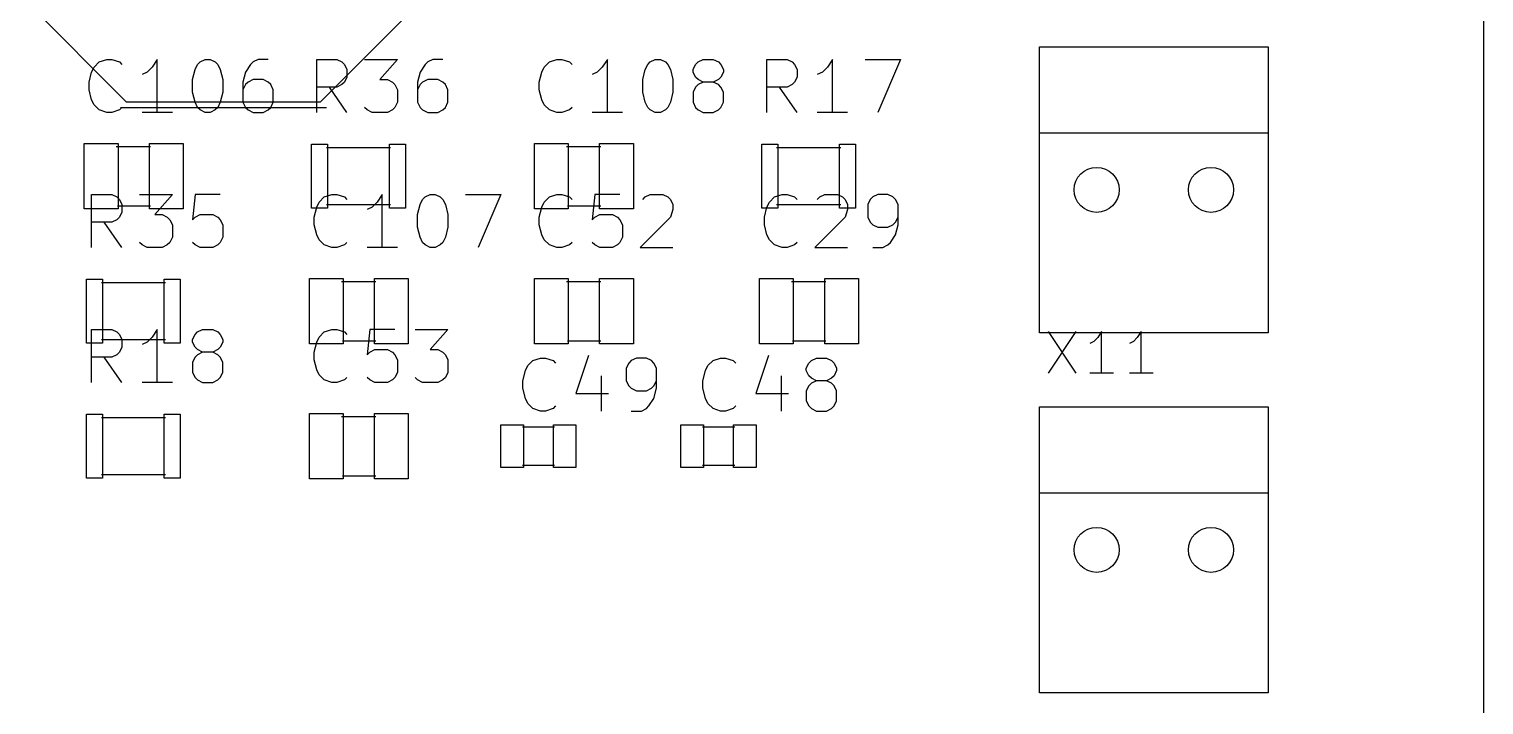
# Model space of a CAD drawing. Header units: millimetres. Extents: x 0 to 280, y 0 to 300.
# Drawn here: x 247.68 to 280, y 69.25 to 84.27 of the extents above; entities that cross this region are included whole.
import ezdxf

# ---------------------------------------------------------------- set-up
doc = ezdxf.new("R2010")
doc.units = ezdxf.units.MM
for name, color, linetype, true_color in [('Edge.Cuts', 254, 'CONTINUOUS', 0xd0d2cd), ('F.Fab', 9, 'CONTINUOUS', 0xafafaf), ('F.Silkscreen', 41, 'CONTINUOUS', 0xf2eda1)]:
    doc.layers.add(name, color=color, linetype=linetype, true_color=true_color)

msp = doc.modelspace()

# ---------------------------------------------------------------- linework, layer by layer
at = {"layer": 'Edge.Cuts', "linetype": 'CONTINUOUS'}
msp.add_line((280, 0), (280, 300), dxfattribs=at)
at = {"layer": 'Edge.Cuts'}
for centre in [(271.397, 80.698), (273.937, 80.698), (271.397, 72.698), (273.937, 72.698)]:
    msp.add_circle(centre, 0.5, dxfattribs=at)
at = {"layer": 'F.Fab', "linetype": 'CONTINUOUS'}
for p, q in [((247.682, 84.8156), (249.841, 82.6566)), ((254.159, 82.6566), (256.318, 84.8156)), ((249.841, 82.6566), (254.159, 82.6566)), ((248.9078, 80.2761), (248.9078, 81.7262)), ((248.9078, 81.7262), (249.6579, 81.7262)), ((249.619, 81.66), (250.381, 81.66)), ((249.6579, 81.7262), (249.6579, 80.2761)), ((250.3556, 80.2761), (250.3556, 81.7262)), ((250.3556, 81.7262), (251.1057, 81.7262)), ((251.1057, 81.7262), (251.1057, 80.2761)), ((253.9586, 80.2888), (253.9586, 81.7112)), ((253.9586, 81.7112), (254.3142, 81.7112)), ((255.7112, 81.635), (254.2888, 81.635)), ((254.3142, 81.7112), (254.3142, 80.2888)), ((255.6858, 80.2888), (255.6858, 81.7112)), ((255.6858, 81.7112), (256.0414, 81.7112)), ((256.0414, 81.7112), (256.0414, 80.2888)), ((258.9078, 80.2761), (258.9078, 81.7262)), ((258.9078, 81.7262), (259.6579, 81.7262)), ((259.619, 81.66), (260.381, 81.66)), ((259.6579, 81.7262), (259.6579, 80.2761)), ((260.3556, 80.2761), (260.3556, 81.7262)), ((260.3556, 81.7262), (261.1057, 81.7262)), ((261.1057, 81.7262), (261.1057, 80.2761)), ((263.9586, 80.2888), (263.9586, 81.7112)), ((263.9586, 81.7112), (264.3142, 81.7112)), ((265.7112, 81.635), (264.2888, 81.635)), ((264.3142, 81.7112), (264.3142, 80.2888)), ((265.6858, 80.2888), (265.6858, 81.7112)), ((265.6858, 81.7112), (266.0414, 81.7112)), ((266.0414, 81.7112), (266.0414, 80.2888)), ((249.6579, 80.2761), (248.9078, 80.2761)), ((249.644, 80.34), (250.381, 80.34)), ((251.1057, 80.2761), (250.3556, 80.2761)), ((254.3142, 80.2888), (253.9586, 80.2888)), ((255.7112, 80.365), (254.2888, 80.365)), ((256.0414, 80.2888), (255.6858, 80.2888)), ((259.6579, 80.2761), (258.9078, 80.2761)), ((259.644, 80.34), (260.381, 80.34)), ((261.1057, 80.2761), (260.3556, 80.2761)), ((264.3142, 80.2888), (263.9586, 80.2888)), ((265.7112, 80.365), (264.2888, 80.365)), ((266.0414, 80.2888), (265.6858, 80.2888)), ((248.9586, 77.2888), (248.9586, 78.7112)), ((248.9586, 78.7112), (249.3142, 78.7112)), ((250.7112, 78.635), (249.2888, 78.635)), ((249.3142, 78.7112), (249.3142, 77.2888)), ((250.6858, 77.2888), (250.6858, 78.7112)), ((250.6858, 78.7112), (251.0414, 78.7112)), ((251.0414, 78.7112), (251.0414, 77.2888)), ((253.9078, 77.2761), (253.9078, 78.7262)), ((253.9078, 78.7262), (254.6579, 78.7262)), ((254.619, 78.66), (255.381, 78.66)), ((254.6579, 78.7262), (254.6579, 77.2761)), ((255.3556, 77.2761), (255.3556, 78.7262)), ((255.3556, 78.7262), (256.1057, 78.7262)), ((256.1057, 78.7262), (256.1057, 77.2761)), ((258.9078, 77.2761), (258.9078, 78.7262)), ((258.9078, 78.7262), (259.6579, 78.7262)), ((259.619, 78.66), (260.381, 78.66)), ((259.6579, 78.7262), (259.6579, 77.2761)), ((260.3556, 77.2761), (260.3556, 78.7262)), ((260.3556, 78.7262), (261.1057, 78.7262)), ((261.1057, 78.7262), (261.1057, 77.2761)), ((263.9078, 77.2761), (263.9078, 78.7262)), ((263.9078, 78.7262), (264.6579, 78.7262)), ((264.619, 78.66), (265.381, 78.66)), ((264.6579, 78.7262), (264.6579, 77.2761)), ((265.3556, 77.2761), (265.3556, 78.7262)), ((265.3556, 78.7262), (266.1057, 78.7262)), ((266.1057, 78.7262), (266.1057, 77.2761)), ((249.3142, 77.2888), (248.9586, 77.2888)), ((250.7112, 77.365), (249.2888, 77.365)), ((251.0414, 77.2888), (250.6858, 77.2888)), ((254.6579, 77.2761), (253.9078, 77.2761)), ((254.644, 77.34), (255.381, 77.34)), ((256.1057, 77.2761), (255.3556, 77.2761)), ((259.6579, 77.2761), (258.9078, 77.2761)), ((259.644, 77.34), (260.381, 77.34)), ((261.1057, 77.2761), (260.3556, 77.2761)), ((264.6579, 77.2761), (263.9078, 77.2761)), ((264.644, 77.34), (265.381, 77.34)), ((266.1057, 77.2761), (265.3556, 77.2761)), ((248.9586, 74.2888), (248.9586, 75.7112)), ((248.9586, 75.7112), (249.3142, 75.7112)), ((250.7112, 75.635), (249.2888, 75.635)), ((249.3142, 75.7112), (249.3142, 74.2888)), ((250.6858, 74.2888), (250.6858, 75.7112)), ((250.6858, 75.7112), (251.0414, 75.7112)), ((251.0414, 75.7112), (251.0414, 74.2888)), ((253.9078, 74.2761), (253.9078, 75.7262)), ((253.9078, 75.7262), (254.6579, 75.7262)), ((254.619, 75.66), (255.381, 75.66)), ((254.6579, 75.7262), (254.6579, 74.2761)), ((255.3556, 74.2761), (255.3556, 75.7262)), ((255.3556, 75.7262), (256.1057, 75.7262)), ((256.1057, 75.7262), (256.1057, 74.2761)), ((258.1618, 74.5301), (258.1618, 75.4801)), ((258.1618, 75.4801), (258.6619, 75.4801)), ((258.644, 75.432), (259.356, 75.432)), ((258.6619, 75.4801), (258.6619, 74.5301)), ((259.3302, 74.5301), (259.3302, 75.4801)), ((259.3302, 75.4801), (259.8303, 75.4801)), ((259.8303, 75.4801), (259.8303, 74.5301)), ((262.1618, 74.5301), (262.1618, 75.4801)), ((262.1618, 75.4801), (262.6619, 75.4801)), ((262.644, 75.432), (263.356, 75.432)), ((262.6619, 75.4801), (262.6619, 74.5301)), ((263.3302, 74.5301), (263.3302, 75.4801)), ((263.3302, 75.4801), (263.8303, 75.4801)), ((263.8303, 75.4801), (263.8303, 74.5301)), ((250.7112, 74.365), (249.2888, 74.365)), ((254.644, 74.34), (255.381, 74.34)), ((258.6619, 74.5301), (258.1618, 74.5301)), ((258.644, 74.581), (259.356, 74.581)), ((259.8303, 74.5301), (259.3302, 74.5301)), ((262.6619, 74.5301), (262.1618, 74.5301)), ((262.644, 74.581), (263.356, 74.581)), ((263.8303, 74.5301), (263.3302, 74.5301)), ((249.3142, 74.2888), (248.9586, 74.2888)), ((251.0414, 74.2888), (250.6858, 74.2888)), ((254.6579, 74.2761), (253.9078, 74.2761)), ((256.1057, 74.2761), (255.3556, 74.2761))]:
    msp.add_line(p, q, dxfattribs=at)
at = {"layer": 'F.Fab'}
for centre in [(271.397, 80.698), (273.937, 80.698), (271.397, 72.698), (273.937, 72.698)]:
    msp.add_circle(centre, 0.5, dxfattribs=at)
at = {"layer": 'F.Silkscreen', "linetype": 'CONTINUOUS'}
for p, q in [((270.127, 83.873), (275.207, 83.873)), ((270.127, 81.968), (270.127, 83.873)), ((275.207, 83.873), (275.207, 81.968)), ((249.071619, 83.315247), (249.127644, 83.427297)), ((249.127644, 83.427297), (249.239695, 83.539347)), ((249.239695, 83.539347), (249.40777, 83.595372)), ((249.40777, 83.595372), (249.51982, 83.595372)), ((249.51982, 83.595372), (249.687896, 83.539347)), ((249.687896, 83.539347), (249.743921, 83.483322)), ((250.416223, 83.427297), (250.304172, 83.315247)), ((250.528273, 83.595372), (250.416223, 83.427297)), ((250.528273, 82.418844), (250.528273, 83.595372)), ((251.36865, 83.371272), (251.424675, 83.483322)), ((251.424675, 83.483322), (251.480701, 83.539347)), ((251.480701, 83.539347), (251.592751, 83.595372)), ((251.592751, 83.595372), (251.704801, 83.595372)), ((251.704801, 83.595372), (251.816851, 83.539347)), ((251.816851, 83.539347), (251.872877, 83.483322)), ((251.872877, 83.483322), (251.928902, 83.371272)), ((252.601204, 83.483322), (252.489153, 83.315247)), ((252.657229, 83.539347), (252.601204, 83.483322)), ((252.769279, 83.595372), (252.657229, 83.539347)), ((252.99338, 83.595372), (252.769279, 83.595372)), ((254.071619, 82.418844), (254.071619, 83.595372)), ((254.071619, 83.595372), (254.51982, 83.595372)), ((254.51982, 83.595372), (254.631871, 83.539347)), ((254.631871, 83.539347), (254.687896, 83.483322)), ((254.687896, 83.483322), (254.743921, 83.371272)), ((255.136097, 83.595372), (255.864424, 83.595372)), ((255.864424, 83.595372), (255.472248, 83.147171)), ((256.480701, 83.483322), (256.36865, 83.315247)), ((256.536726, 83.539347), (256.480701, 83.483322)), ((256.648776, 83.595372), (256.536726, 83.539347)), ((256.872877, 83.595372), (256.648776, 83.595372)), ((259.071619, 83.315247), (259.127644, 83.427297)), ((259.127644, 83.427297), (259.239695, 83.539347)), ((259.239695, 83.539347), (259.40777, 83.595372)), ((259.40777, 83.595372), (259.51982, 83.595372)), ((259.51982, 83.595372), (259.687896, 83.539347)), ((259.687896, 83.539347), (259.743921, 83.483322)), ((260.416223, 83.427297), (260.304172, 83.315247)), ((260.528273, 83.595372), (260.416223, 83.427297)), ((260.528273, 82.418844), (260.528273, 83.595372)), ((261.36865, 83.371272), (261.424675, 83.483322)), ((261.424675, 83.483322), (261.480701, 83.539347)), ((261.480701, 83.539347), (261.592751, 83.595372)), ((261.592751, 83.595372), (261.704801, 83.595372)), ((261.704801, 83.595372), (261.816851, 83.539347)), ((261.816851, 83.539347), (261.872877, 83.483322)), ((261.872877, 83.483322), (261.928902, 83.371272)), ((262.433128, 83.371272), (262.489153, 83.483322)), ((262.489153, 83.483322), (262.545178, 83.539347)), ((262.545178, 83.539347), (262.657229, 83.595372)), ((262.657229, 83.595372), (262.881329, 83.595372)), ((262.881329, 83.595372), (262.99338, 83.539347)), ((262.99338, 83.539347), (263.049405, 83.483322)), ((263.049405, 83.483322), (263.10543, 83.371272)), ((264.071619, 82.418844), (264.071619, 83.595372)), ((264.071619, 83.595372), (264.51982, 83.595372)), ((264.51982, 83.595372), (264.631871, 83.539347)), ((264.631871, 83.539347), (264.687896, 83.483322)), ((264.687896, 83.483322), (264.743921, 83.371272)), ((265.416223, 83.427297), (265.304172, 83.315247)), ((265.528273, 83.595372), (265.416223, 83.427297)), ((265.528273, 82.418844), (265.528273, 83.595372)), ((266.2566, 83.595372), (267.040952, 83.595372)), ((267.040952, 83.595372), (266.536726, 82.418844)), ((249.015594, 83.091146), (249.071619, 83.315247)), ((249.015594, 82.923071), (249.015594, 83.091146)), ((250.304172, 83.315247), (250.192122, 83.259222)), ((251.312625, 83.147171), (251.36865, 83.371272)), ((251.312625, 82.867046), (251.312625, 83.147171)), ((251.928902, 83.371272), (251.984927, 83.147171)), ((251.984927, 83.147171), (251.984927, 82.867046)), ((252.489153, 83.315247), (252.433128, 83.091146)), ((252.433128, 83.091146), (252.433128, 82.642945)), ((252.545178, 83.091146), (252.489153, 83.035121)), ((252.657229, 83.147171), (252.545178, 83.091146)), ((252.881329, 83.147171), (252.657229, 83.147171)), ((252.99338, 83.091146), (252.881329, 83.147171)), ((253.049405, 83.035121), (252.99338, 83.091146)), ((254.687896, 83.091146), (254.631871, 83.035121)), ((254.743921, 83.203196), (254.687896, 83.091146)), ((254.743921, 83.371272), (254.743921, 83.203196)), ((255.472248, 83.147171), (255.640323, 83.147171)), ((255.640323, 83.147171), (255.752374, 83.091146)), ((255.752374, 83.091146), (255.808399, 83.035121)), ((256.36865, 83.315247), (256.312625, 83.091146)), ((256.312625, 83.091146), (256.312625, 82.642945)), ((256.424675, 83.091146), (256.36865, 83.035121)), ((256.536726, 83.147171), (256.424675, 83.091146)), ((256.760826, 83.147171), (256.536726, 83.147171)), ((256.872877, 83.091146), (256.760826, 83.147171)), ((256.928902, 83.035121), (256.872877, 83.091146)), ((259.015594, 83.091146), (259.071619, 83.315247)), ((259.015594, 82.923071), (259.015594, 83.091146)), ((260.304172, 83.315247), (260.192122, 83.259222)), ((261.312625, 83.147171), (261.36865, 83.371272)), ((261.312625, 82.867046), (261.312625, 83.147171)), ((261.928902, 83.371272), (261.984927, 83.147171)), ((261.984927, 83.147171), (261.984927, 82.867046)), ((262.433128, 83.315247), (262.433128, 83.371272)), ((262.489153, 83.203196), (262.433128, 83.315247)), ((262.545178, 83.147171), (262.489153, 83.203196)), ((262.657229, 83.091146), (262.545178, 83.147171)), ((262.657229, 83.091146), (262.545178, 83.035121)), ((262.881329, 83.091146), (262.657229, 83.091146)), ((262.99338, 83.147171), (262.881329, 83.091146)), ((262.99338, 83.035121), (262.881329, 83.091146)), ((263.049405, 83.203196), (262.99338, 83.147171)), ((263.10543, 83.315247), (263.049405, 83.203196)), ((263.10543, 83.371272), (263.10543, 83.315247)), ((264.687896, 83.091146), (264.631871, 83.035121)), ((264.743921, 83.203196), (264.687896, 83.091146)), ((264.743921, 83.371272), (264.743921, 83.203196)), ((265.304172, 83.315247), (265.192122, 83.259222)), ((249.071619, 82.69897), (249.015594, 82.923071)), ((251.36865, 82.642945), (251.312625, 82.867046)), ((251.984927, 82.867046), (251.928902, 82.642945)), ((252.489153, 83.035121), (252.433128, 82.923071)), ((253.10543, 82.923071), (253.049405, 83.035121)), ((253.10543, 82.642945), (253.10543, 82.923071)), ((254.51982, 82.979096), (254.071619, 82.979096)), ((254.743921, 82.418844), (254.351745, 82.979096)), ((254.631871, 83.035121), (254.51982, 82.979096)), ((255.808399, 83.035121), (255.864424, 82.923071)), ((255.864424, 82.923071), (255.864424, 82.642945)), ((256.36865, 83.035121), (256.312625, 82.923071)), ((256.984927, 82.923071), (256.928902, 83.035121)), ((256.984927, 82.642945), (256.984927, 82.923071)), ((259.071619, 82.69897), (259.015594, 82.923071)), ((261.36865, 82.642945), (261.312625, 82.867046)), ((261.984927, 82.867046), (261.928902, 82.642945)), ((262.489153, 82.979096), (262.433128, 82.867046)), ((262.433128, 82.867046), (262.433128, 82.642945)), ((262.545178, 83.035121), (262.489153, 82.979096)), ((263.049405, 82.979096), (262.99338, 83.035121)), ((263.10543, 82.867046), (263.049405, 82.979096)), ((263.10543, 82.642945), (263.10543, 82.867046)), ((264.51982, 82.979096), (264.071619, 82.979096)), ((264.743921, 82.418844), (264.351745, 82.979096)), ((264.631871, 83.035121), (264.51982, 82.979096)), ((249.127644, 82.58692), (249.071619, 82.69897)), ((249.239695, 82.47487), (249.127644, 82.58692)), ((249.40777, 82.418844), (249.239695, 82.47487)), ((249.51982, 82.418844), (249.40777, 82.418844)), ((249.687896, 82.47487), (249.51982, 82.418844)), ((249.743921, 82.530895), (249.687896, 82.47487)), ((249.714, 82.5296), (254.286, 82.5296)), ((250.864424, 82.418844), (250.192122, 82.418844)), ((251.424675, 82.530895), (251.36865, 82.642945)), ((251.480701, 82.47487), (251.424675, 82.530895)), ((251.592751, 82.418844), (251.480701, 82.47487)), ((251.704801, 82.418844), (251.592751, 82.418844)), ((251.816851, 82.47487), (251.704801, 82.418844)), ((251.872877, 82.530895), (251.816851, 82.47487)), ((251.928902, 82.642945), (251.872877, 82.530895)), ((252.433128, 82.642945), (252.489153, 82.530895)), ((252.489153, 82.530895), (252.545178, 82.47487)), ((252.545178, 82.47487), (252.657229, 82.418844)), ((252.657229, 82.418844), (252.881329, 82.418844)), ((252.881329, 82.418844), (252.99338, 82.47487)), ((252.99338, 82.47487), (253.049405, 82.530895)), ((253.049405, 82.530895), (253.10543, 82.642945)), ((255.192122, 82.47487), (255.136097, 82.530895)), ((255.304172, 82.418844), (255.192122, 82.47487)), ((255.640323, 82.418844), (255.304172, 82.418844)), ((255.752374, 82.47487), (255.640323, 82.418844)), ((255.808399, 82.530895), (255.752374, 82.47487)), ((255.864424, 82.642945), (255.808399, 82.530895)), ((256.312625, 82.642945), (256.36865, 82.530895)), ((256.36865, 82.530895), (256.424675, 82.47487)), ((256.424675, 82.47487), (256.536726, 82.418844)), ((256.536726, 82.418844), (256.760826, 82.418844)), ((256.760826, 82.418844), (256.872877, 82.47487)), ((256.872877, 82.47487), (256.928902, 82.530895)), ((256.928902, 82.530895), (256.984927, 82.642945)), ((259.127644, 82.58692), (259.071619, 82.69897)), ((259.239695, 82.47487), (259.127644, 82.58692)), ((259.40777, 82.418844), (259.239695, 82.47487)), ((259.51982, 82.418844), (259.40777, 82.418844)), ((259.687896, 82.47487), (259.51982, 82.418844)), ((259.743921, 82.530895), (259.687896, 82.47487)), ((260.864424, 82.418844), (260.192122, 82.418844)), ((261.424675, 82.530895), (261.36865, 82.642945)), ((261.480701, 82.47487), (261.424675, 82.530895)), ((261.592751, 82.418844), (261.480701, 82.47487)), ((261.704801, 82.418844), (261.592751, 82.418844)), ((261.816851, 82.47487), (261.704801, 82.418844)), ((261.872877, 82.530895), (261.816851, 82.47487)), ((261.928902, 82.642945), (261.872877, 82.530895)), ((262.433128, 82.642945), (262.489153, 82.530895)), ((262.489153, 82.530895), (262.545178, 82.47487)), ((262.545178, 82.47487), (262.657229, 82.418844)), ((262.657229, 82.418844), (262.881329, 82.418844)), ((262.881329, 82.418844), (262.99338, 82.47487)), ((262.99338, 82.47487), (263.049405, 82.530895)), ((263.049405, 82.530895), (263.10543, 82.642945)), ((265.864424, 82.418844), (265.192122, 82.418844)), ((270.127, 81.968), (275.207, 81.968)), ((270.127, 77.523), (270.127, 81.968)), ((275.207, 81.968), (275.207, 77.523)), ((249.071619, 79.418844), (249.071619, 80.595372)), ((249.071619, 80.595372), (249.51982, 80.595372)), ((249.51982, 80.595372), (249.631871, 80.539347)), ((249.631871, 80.539347), (249.687896, 80.483322)), ((249.687896, 80.483322), (249.743921, 80.371272)), ((250.136097, 80.595372), (250.864424, 80.595372)), ((250.864424, 80.595372), (250.472248, 80.147171)), ((251.36865, 80.595372), (251.312625, 80.035121)), ((251.928902, 80.595372), (251.36865, 80.595372)), ((254.127644, 80.427297), (254.239695, 80.539347)), ((254.239695, 80.539347), (254.40777, 80.595372)), ((254.40777, 80.595372), (254.51982, 80.595372)), ((254.51982, 80.595372), (254.687896, 80.539347)), ((254.687896, 80.539347), (254.743921, 80.483322)), ((255.528273, 80.595372), (255.416223, 80.427297)), ((255.528273, 79.418844), (255.528273, 80.595372)), ((256.36865, 80.371272), (256.424675, 80.483322)), ((256.424675, 80.483322), (256.480701, 80.539347)), ((256.480701, 80.539347), (256.592751, 80.595372)), ((256.592751, 80.595372), (256.704801, 80.595372)), ((256.704801, 80.595372), (256.816851, 80.539347)), ((256.816851, 80.539347), (256.872877, 80.483322)), ((256.872877, 80.483322), (256.928902, 80.371272)), ((257.377103, 80.595372), (258.161455, 80.595372)), ((258.161455, 80.595372), (257.657229, 79.418844)), ((259.127644, 80.427297), (259.239695, 80.539347)), ((259.239695, 80.539347), (259.40777, 80.595372)), ((259.40777, 80.595372), (259.51982, 80.595372)), ((259.51982, 80.595372), (259.687896, 80.539347)), ((259.687896, 80.539347), (259.743921, 80.483322)), ((260.248147, 80.595372), (260.192122, 80.035121)), ((260.808399, 80.595372), (260.248147, 80.595372)), ((261.312625, 80.483322), (261.36865, 80.539347)), ((261.36865, 80.539347), (261.480701, 80.595372)), ((261.480701, 80.595372), (261.760826, 80.595372)), ((261.760826, 80.595372), (261.872877, 80.539347)), ((261.872877, 80.539347), (261.928902, 80.483322)), ((261.928902, 80.483322), (261.984927, 80.371272)), ((264.127644, 80.427297), (264.239695, 80.539347)), ((264.239695, 80.539347), (264.40777, 80.595372)), ((264.40777, 80.595372), (264.51982, 80.595372)), ((264.51982, 80.595372), (264.687896, 80.539347)), ((264.687896, 80.539347), (264.743921, 80.483322)), ((265.192122, 80.483322), (265.248147, 80.539347)), ((265.248147, 80.539347), (265.360198, 80.595372)), ((265.360198, 80.595372), (265.640323, 80.595372)), ((265.640323, 80.595372), (265.752374, 80.539347)), ((265.752374, 80.539347), (265.808399, 80.483322)), ((265.808399, 80.483322), (265.864424, 80.371272)), ((266.36865, 80.483322), (266.312625, 80.371272)), ((266.424675, 80.539347), (266.36865, 80.483322)), ((266.536726, 80.595372), (266.424675, 80.539347)), ((266.760826, 80.595372), (266.536726, 80.595372)), ((266.872877, 80.539347), (266.760826, 80.595372)), ((266.928902, 80.483322), (266.872877, 80.539347)), ((266.984927, 80.371272), (266.928902, 80.483322)), ((249.743921, 80.203196), (249.687896, 80.091146)), ((249.743921, 80.371272), (249.743921, 80.203196)), ((254.015594, 80.091146), (254.071619, 80.315247)), ((254.071619, 80.315247), (254.127644, 80.427297)), ((255.304172, 80.315247), (255.192122, 80.259222)), ((255.416223, 80.427297), (255.304172, 80.315247)), ((256.312625, 80.147171), (256.36865, 80.371272)), ((256.928902, 80.371272), (256.984927, 80.147171)), ((259.015594, 80.091146), (259.071619, 80.315247)), ((259.071619, 80.315247), (259.127644, 80.427297)), ((261.984927, 80.259222), (261.928902, 80.091146)), ((261.984927, 80.371272), (261.984927, 80.259222)), ((264.015594, 80.091146), (264.071619, 80.315247)), ((264.071619, 80.315247), (264.127644, 80.427297)), ((265.864424, 80.259222), (265.808399, 80.091146)), ((265.864424, 80.371272), (265.864424, 80.259222)), ((266.312625, 80.371272), (266.312625, 80.091146)), ((266.984927, 79.923071), (266.984927, 80.371272)), ((249.51982, 79.979096), (249.071619, 79.979096)), ((249.743921, 79.418844), (249.351745, 79.979096)), ((249.631871, 80.035121), (249.51982, 79.979096)), ((249.687896, 80.091146), (249.631871, 80.035121)), ((250.472248, 80.147171), (250.640323, 80.147171)), ((250.640323, 80.147171), (250.752374, 80.091146)), ((250.752374, 80.091146), (250.808399, 80.035121)), ((250.808399, 80.035121), (250.864424, 79.923071)), ((250.864424, 79.923071), (250.864424, 79.642945)), ((251.312625, 80.035121), (251.36865, 80.091146)), ((251.36865, 80.091146), (251.480701, 80.147171)), ((251.480701, 80.147171), (251.760826, 80.147171)), ((251.760826, 80.147171), (251.872877, 80.091146)), ((251.872877, 80.091146), (251.928902, 80.035121)), ((251.928902, 80.035121), (251.984927, 79.923071)), ((251.984927, 79.923071), (251.984927, 79.642945)), ((254.015594, 79.923071), (254.015594, 80.091146)), ((254.071619, 79.69897), (254.015594, 79.923071)), ((256.312625, 79.867046), (256.312625, 80.147171)), ((256.36865, 79.642945), (256.312625, 79.867046)), ((256.984927, 79.867046), (256.928902, 79.642945)), ((256.984927, 80.147171), (256.984927, 79.867046)), ((259.015594, 79.923071), (259.015594, 80.091146)), ((259.071619, 79.69897), (259.015594, 79.923071)), ((260.192122, 80.035121), (260.248147, 80.091146)), ((260.248147, 80.091146), (260.360198, 80.147171)), ((260.360198, 80.147171), (260.640323, 80.147171)), ((260.640323, 80.147171), (260.752374, 80.091146)), ((260.752374, 80.091146), (260.808399, 80.035121)), ((260.808399, 80.035121), (260.864424, 79.923071)), ((260.864424, 79.923071), (260.864424, 79.642945)), ((261.928902, 80.091146), (261.2566, 79.418844)), ((264.015594, 79.923071), (264.015594, 80.091146)), ((264.071619, 79.69897), (264.015594, 79.923071)), ((265.808399, 80.091146), (265.136097, 79.418844)), ((266.312625, 80.091146), (266.36865, 79.979096)), ((266.36865, 79.979096), (266.424675, 79.923071)), ((266.424675, 79.923071), (266.536726, 79.867046)), ((266.536726, 79.867046), (266.760826, 79.867046)), ((266.760826, 79.867046), (266.872877, 79.923071)), ((266.872877, 79.923071), (266.928902, 79.979096)), ((266.928902, 79.979096), (266.984927, 80.091146)), ((266.928902, 79.69897), (266.984927, 79.923071)), ((250.192122, 79.47487), (250.136097, 79.530895)), ((250.808399, 79.530895), (250.752374, 79.47487)), ((250.864424, 79.642945), (250.808399, 79.530895)), ((251.36865, 79.47487), (251.312625, 79.530895)), ((251.928902, 79.530895), (251.872877, 79.47487)), ((251.984927, 79.642945), (251.928902, 79.530895)), ((254.127644, 79.58692), (254.071619, 79.69897)), ((254.239695, 79.47487), (254.127644, 79.58692)), ((254.743921, 79.530895), (254.687896, 79.47487)), ((256.424675, 79.530895), (256.36865, 79.642945)), ((256.480701, 79.47487), (256.424675, 79.530895)), ((256.872877, 79.530895), (256.816851, 79.47487)), ((256.928902, 79.642945), (256.872877, 79.530895)), ((259.127644, 79.58692), (259.071619, 79.69897)), ((259.239695, 79.47487), (259.127644, 79.58692)), ((259.743921, 79.530895), (259.687896, 79.47487)), ((260.248147, 79.47487), (260.192122, 79.530895)), ((260.808399, 79.530895), (260.752374, 79.47487)), ((260.864424, 79.642945), (260.808399, 79.530895)), ((264.127644, 79.58692), (264.071619, 79.69897)), ((264.239695, 79.47487), (264.127644, 79.58692)), ((264.743921, 79.530895), (264.687896, 79.47487)), ((266.760826, 79.47487), (266.816851, 79.530895)), ((266.816851, 79.530895), (266.928902, 79.69897)), ((250.304172, 79.418844), (250.192122, 79.47487)), ((250.640323, 79.418844), (250.304172, 79.418844)), ((250.752374, 79.47487), (250.640323, 79.418844)), ((251.480701, 79.418844), (251.36865, 79.47487)), ((251.760826, 79.418844), (251.480701, 79.418844)), ((251.872877, 79.47487), (251.760826, 79.418844)), ((254.40777, 79.418844), (254.239695, 79.47487)), ((254.51982, 79.418844), (254.40777, 79.418844)), ((254.687896, 79.47487), (254.51982, 79.418844)), ((255.864424, 79.418844), (255.192122, 79.418844)), ((256.592751, 79.418844), (256.480701, 79.47487)), ((256.704801, 79.418844), (256.592751, 79.418844)), ((256.816851, 79.47487), (256.704801, 79.418844)), ((259.40777, 79.418844), (259.239695, 79.47487)), ((259.51982, 79.418844), (259.40777, 79.418844)), ((259.687896, 79.47487), (259.51982, 79.418844)), ((260.360198, 79.418844), (260.248147, 79.47487)), ((260.640323, 79.418844), (260.360198, 79.418844)), ((260.752374, 79.47487), (260.640323, 79.418844)), ((261.2566, 79.418844), (261.984927, 79.418844)), ((264.40777, 79.418844), (264.239695, 79.47487)), ((264.51982, 79.418844), (264.40777, 79.418844)), ((264.687896, 79.47487), (264.51982, 79.418844)), ((265.136097, 79.418844), (265.864424, 79.418844)), ((266.424675, 79.418844), (266.648776, 79.418844)), ((266.648776, 79.418844), (266.760826, 79.47487)), ((249.071619, 76.418844), (249.071619, 77.595372)), ((249.071619, 77.595372), (249.51982, 77.595372)), ((249.51982, 77.595372), (249.631871, 77.539347)), ((250.528273, 77.595372), (250.416223, 77.427297)), ((250.528273, 76.418844), (250.528273, 77.595372)), ((251.424675, 77.539347), (251.536726, 77.595372)), ((251.536726, 77.595372), (251.760826, 77.595372)), ((251.760826, 77.595372), (251.872877, 77.539347)), ((254.239695, 77.539347), (254.40777, 77.595372)), ((254.40777, 77.595372), (254.51982, 77.595372)), ((254.51982, 77.595372), (254.687896, 77.539347)), ((255.248147, 77.595372), (255.192122, 77.035121)), ((255.808399, 77.595372), (255.248147, 77.595372)), ((256.2566, 77.595372), (256.984927, 77.595372)), ((256.984927, 77.595372), (256.592751, 77.147171)), ((249.631871, 77.539347), (249.687896, 77.483322)), ((249.687896, 77.483322), (249.743921, 77.371272)), ((249.743921, 77.371272), (249.743921, 77.203196)), ((250.304172, 77.315247), (250.192122, 77.259222)), ((250.416223, 77.427297), (250.304172, 77.315247)), ((251.312625, 77.371272), (251.36865, 77.483322)), ((251.312625, 77.315247), (251.312625, 77.371272)), ((251.36865, 77.203196), (251.312625, 77.315247)), ((251.36865, 77.483322), (251.424675, 77.539347)), ((251.872877, 77.539347), (251.928902, 77.483322)), ((251.928902, 77.483322), (251.984927, 77.371272)), ((251.984927, 77.315247), (251.928902, 77.203196)), ((251.984927, 77.371272), (251.984927, 77.315247)), ((254.015594, 77.091146), (254.071619, 77.315247)), ((254.071619, 77.315247), (254.127644, 77.427297)), ((254.127644, 77.427297), (254.239695, 77.539347)), ((254.687896, 77.539347), (254.743921, 77.483322)), ((275.207, 77.523), (270.127, 77.523)), ((270.319237, 77.550463), (270.93561, 76.625903)), ((270.93561, 77.550463), (270.319237, 76.625903)), ((271.33185, 77.33033), (271.243796, 77.286303)), ((271.419903, 77.418383), (271.33185, 77.33033)), ((271.507956, 77.550463), (271.419903, 77.418383)), ((271.507956, 76.625903), (271.507956, 77.550463)), ((272.212383, 77.33033), (272.124329, 77.286303)), ((272.300436, 77.418383), (272.212383, 77.33033)), ((272.388489, 77.550463), (272.300436, 77.418383)), ((272.388489, 76.625903), (272.388489, 77.550463)), ((249.51982, 76.979096), (249.071619, 76.979096)), ((249.743921, 76.418844), (249.351745, 76.979096)), ((249.631871, 77.035121), (249.51982, 76.979096)), ((249.687896, 77.091146), (249.631871, 77.035121)), ((249.743921, 77.203196), (249.687896, 77.091146)), ((251.36865, 76.979096), (251.312625, 76.867046)), ((251.424675, 77.147171), (251.36865, 77.203196)), ((251.424675, 77.035121), (251.36865, 76.979096)), ((251.536726, 77.091146), (251.424675, 77.147171)), ((251.536726, 77.091146), (251.424675, 77.035121)), ((251.760826, 77.091146), (251.536726, 77.091146)), ((251.872877, 77.147171), (251.760826, 77.091146)), ((251.872877, 77.035121), (251.760826, 77.091146)), ((251.928902, 77.203196), (251.872877, 77.147171)), ((251.928902, 76.979096), (251.872877, 77.035121)), ((251.984927, 76.867046), (251.928902, 76.979096)), ((254.015594, 76.923071), (254.015594, 77.091146)), ((254.071619, 76.69897), (254.015594, 76.923071)), ((255.192122, 77.035121), (255.248147, 77.091146)), ((255.248147, 77.091146), (255.360198, 77.147171)), ((255.360198, 77.147171), (255.640323, 77.147171)), ((255.640323, 77.147171), (255.752374, 77.091146)), ((255.752374, 77.091146), (255.808399, 77.035121)), ((255.808399, 77.035121), (255.864424, 76.923071)), ((255.864424, 76.923071), (255.864424, 76.642945)), ((256.592751, 77.147171), (256.760826, 77.147171)), ((256.760826, 77.147171), (256.872877, 77.091146)), ((256.872877, 77.091146), (256.928902, 77.035121)), ((256.928902, 77.035121), (256.984927, 76.923071)), ((256.984927, 76.923071), (256.984927, 76.642945)), ((258.874695, 76.904347), (259.04277, 76.960372)), ((259.04277, 76.960372), (259.15482, 76.960372)), ((259.15482, 76.960372), (259.322896, 76.904347)), ((260.107248, 77.016398), (259.827122, 76.17602)), ((261.171726, 76.960372), (261.059675, 76.904347)), ((261.395826, 76.960372), (261.171726, 76.960372)), ((261.507877, 76.904347), (261.395826, 76.960372)), ((262.874695, 76.904347), (263.04277, 76.960372)), ((263.04277, 76.960372), (263.15482, 76.960372)), ((263.15482, 76.960372), (263.322896, 76.904347)), ((264.107248, 77.016398), (263.827122, 76.17602)), ((265.059675, 76.904347), (265.171726, 76.960372)), ((265.171726, 76.960372), (265.395826, 76.960372)), ((265.395826, 76.960372), (265.507877, 76.904347)), ((251.312625, 76.867046), (251.312625, 76.642945)), ((251.312625, 76.642945), (251.36865, 76.530895)), ((251.928902, 76.530895), (251.984927, 76.642945)), ((251.984927, 76.642945), (251.984927, 76.867046)), ((254.127644, 76.58692), (254.071619, 76.69897)), ((255.864424, 76.642945), (255.808399, 76.530895)), ((256.984927, 76.642945), (256.928902, 76.530895)), ((258.650594, 76.456146), (258.706619, 76.680247)), ((258.706619, 76.680247), (258.762644, 76.792297)), ((258.762644, 76.792297), (258.874695, 76.904347)), ((259.322896, 76.904347), (259.378921, 76.848322)), ((261.00365, 76.848322), (260.947625, 76.736272)), ((260.947625, 76.736272), (260.947625, 76.456146)), ((261.059675, 76.904347), (261.00365, 76.848322)), ((261.563902, 76.848322), (261.507877, 76.904347)), ((261.619927, 76.736272), (261.563902, 76.848322)), ((261.619927, 76.288071), (261.619927, 76.736272)), ((262.650594, 76.456146), (262.706619, 76.680247)), ((262.706619, 76.680247), (262.762644, 76.792297)), ((262.762644, 76.792297), (262.874695, 76.904347)), ((263.322896, 76.904347), (263.378921, 76.848322)), ((264.947625, 76.736272), (265.00365, 76.848322)), ((264.947625, 76.680247), (264.947625, 76.736272)), ((265.00365, 76.568196), (264.947625, 76.680247)), ((265.00365, 76.848322), (265.059675, 76.904347)), ((265.507877, 76.904347), (265.563902, 76.848322)), ((265.563902, 76.848322), (265.619927, 76.736272)), ((265.619927, 76.680247), (265.563902, 76.568196)), ((265.619927, 76.736272), (265.619927, 76.680247)), ((271.772116, 76.625903), (271.243796, 76.625903)), ((272.652649, 76.625903), (272.124329, 76.625903)), ((250.864424, 76.418844), (250.192122, 76.418844)), ((251.36865, 76.530895), (251.424675, 76.47487)), ((251.424675, 76.47487), (251.536726, 76.418844)), ((251.536726, 76.418844), (251.760826, 76.418844)), ((251.760826, 76.418844), (251.872877, 76.47487)), ((251.872877, 76.47487), (251.928902, 76.530895)), ((254.239695, 76.47487), (254.127644, 76.58692)), ((254.40777, 76.418844), (254.239695, 76.47487)), ((254.51982, 76.418844), (254.40777, 76.418844)), ((254.687896, 76.47487), (254.51982, 76.418844)), ((254.743921, 76.530895), (254.687896, 76.47487)), ((255.248147, 76.47487), (255.192122, 76.530895)), ((255.360198, 76.418844), (255.248147, 76.47487)), ((255.640323, 76.418844), (255.360198, 76.418844)), ((255.752374, 76.47487), (255.640323, 76.418844)), ((255.808399, 76.530895), (255.752374, 76.47487)), ((256.312625, 76.47487), (256.2566, 76.530895)), ((256.424675, 76.418844), (256.312625, 76.47487)), ((256.760826, 76.418844), (256.424675, 76.418844)), ((256.872877, 76.47487), (256.760826, 76.418844)), ((256.928902, 76.530895), (256.872877, 76.47487)), ((258.650594, 76.288071), (258.650594, 76.456146)), ((258.706619, 76.06397), (258.650594, 76.288071)), ((260.387374, 76.568196), (260.387374, 75.783844)), ((260.947625, 76.456146), (261.00365, 76.344096)), ((261.00365, 76.344096), (261.059675, 76.288071)), ((261.059675, 76.288071), (261.171726, 76.232046)), ((261.395826, 76.232046), (261.507877, 76.288071)), ((261.507877, 76.288071), (261.563902, 76.344096)), ((261.563902, 76.344096), (261.619927, 76.456146)), ((261.563902, 76.06397), (261.619927, 76.288071)), ((262.650594, 76.288071), (262.650594, 76.456146)), ((262.706619, 76.06397), (262.650594, 76.288071)), ((264.387374, 76.568196), (264.387374, 75.783844)), ((265.00365, 76.344096), (264.947625, 76.232046)), ((265.059675, 76.512171), (265.00365, 76.568196)), ((265.059675, 76.400121), (265.00365, 76.344096)), ((265.171726, 76.456146), (265.059675, 76.512171)), ((265.171726, 76.456146), (265.059675, 76.400121)), ((265.395826, 76.456146), (265.171726, 76.456146)), ((265.507877, 76.512171), (265.395826, 76.456146)), ((265.507877, 76.400121), (265.395826, 76.456146)), ((265.563902, 76.568196), (265.507877, 76.512171)), ((265.563902, 76.344096), (265.507877, 76.400121)), ((265.619927, 76.232046), (265.563902, 76.344096)), ((258.762644, 75.95192), (258.706619, 76.06397)), ((258.874695, 75.83987), (258.762644, 75.95192)), ((259.827122, 76.17602), (260.555449, 76.17602)), ((261.171726, 76.232046), (261.395826, 76.232046)), ((261.451851, 75.895895), (261.563902, 76.06397)), ((262.762644, 75.95192), (262.706619, 76.06397)), ((262.874695, 75.83987), (262.762644, 75.95192)), ((263.827122, 76.17602), (264.555449, 76.17602)), ((264.947625, 76.232046), (264.947625, 76.007945)), ((264.947625, 76.007945), (265.00365, 75.895895)), ((265.563902, 75.895895), (265.619927, 76.007945)), ((265.619927, 76.007945), (265.619927, 76.232046)), ((259.04277, 75.783844), (258.874695, 75.83987)), ((259.15482, 75.783844), (259.04277, 75.783844)), ((259.322896, 75.83987), (259.15482, 75.783844)), ((259.378921, 75.895895), (259.322896, 75.83987)), ((261.059675, 75.783844), (261.283776, 75.783844)), ((261.283776, 75.783844), (261.395826, 75.83987)), ((261.395826, 75.83987), (261.451851, 75.895895)), ((263.04277, 75.783844), (262.874695, 75.83987)), ((263.15482, 75.783844), (263.04277, 75.783844)), ((263.322896, 75.83987), (263.15482, 75.783844)), ((263.378921, 75.895895), (263.322896, 75.83987)), ((265.00365, 75.895895), (265.059675, 75.83987)), ((265.059675, 75.83987), (265.171726, 75.783844)), ((265.171726, 75.783844), (265.395826, 75.783844)), ((265.395826, 75.783844), (265.507877, 75.83987)), ((265.507877, 75.83987), (265.563902, 75.895895)), ((270.127, 75.873), (275.207, 75.873)), ((270.127, 73.968), (270.127, 75.873)), ((275.207, 75.873), (275.207, 73.968)), ((270.127, 73.968), (275.207, 73.968)), ((270.127, 69.523), (270.127, 73.968)), ((275.207, 73.968), (275.207, 69.523)), ((275.207, 69.523), (270.127, 69.523))]:
    msp.add_line(p, q, dxfattribs=at)
at = {"layer": 'F.Silkscreen'}
for centre in [(271.397, 80.698), (273.937, 80.698), (271.397, 72.698), (273.937, 72.698)]:
    msp.add_circle(centre, 0.5, dxfattribs=at)

doc.saveas('drawing.dxf')
